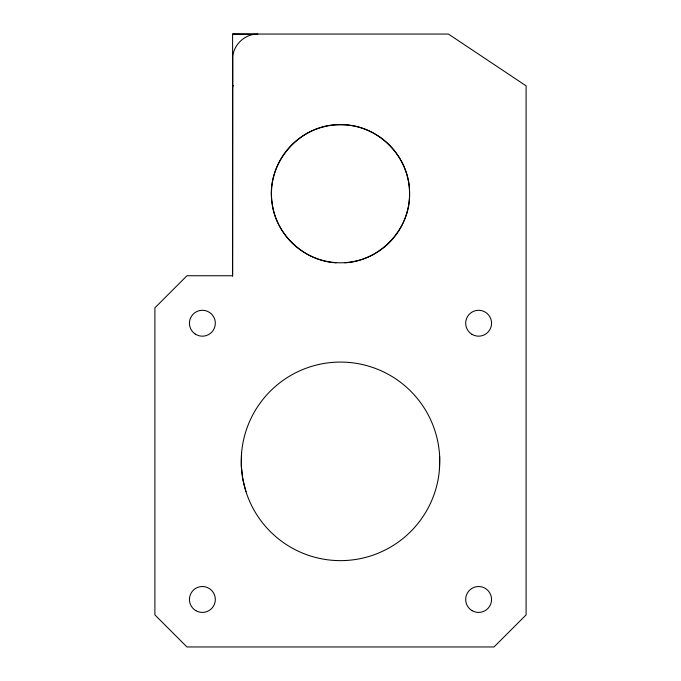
<?xml version="1.0" encoding="UTF-8"?>
<svg xmlns="http://www.w3.org/2000/svg" width="681" height="681" viewBox="0 0 681 681"><rect width="100%" height="100%" fill="white"/><g stroke="black" fill="none" stroke-linecap="round" stroke-linejoin="round"><path stroke-width="1.02" d="M232.596 276.265L232.596 34.05L448.404 34.05L526.098 85.849L526.098 614.892L494.04 646.95L186.96 646.95L154.902 614.892L154.902 307.821L186.96 275.754L232.596 275.754L232.808 56.063C234.23 43.805 245.577 33.854 257.912 34.05M241.559 453.24L241.346 466.23L242.828 479.126L245.986 491.725M439.441 469.464A99.273 99.273 0 0 0 298.057 371.613A99.273 99.273 0 0 0 284.003 542.987A99.273 99.273 0 0 0 439.441 469.464L439.654 456.483M232.596 85.849L233.515 85.849M232.596 34.05L254.609 34.263M344.816 262.806C379.581 261.104 410.422 229.284 409.562 193.753C410.337 156.834 377.41 123.916 340.5 124.691C300.236 123.627 265.726 162.98 272.034 202.759C275.601 234.851 304.662 261.07 336.184 262.806M305.973 253.553A69.062 69.062 0 0 0 409.562 193.753A69.062 69.062 0 0 0 305.973 133.944A69.062 69.062 0 0 0 305.973 253.553M472.018 334.371A12.948 12.948 0 0 0 491.563 323.381A12.948 12.948 0 0 0 472.273 311.949A12.948 12.948 0 0 0 472.018 334.371M195.907 610.687A12.948 12.948 0 0 0 215.332 599.476A12.948 12.948 0 0 0 195.907 588.256A12.948 12.948 0 0 0 195.907 610.687M472.146 610.687A12.948 12.948 0 0 0 491.563 599.476A12.948 12.948 0 0 0 472.146 588.256A12.948 12.948 0 0 0 472.146 610.687M195.141 333.971A12.948 12.948 0 0 0 215.298 324.139A12.948 12.948 0 0 0 196.707 311.6A12.948 12.948 0 0 0 195.141 333.971"/></g></svg>
